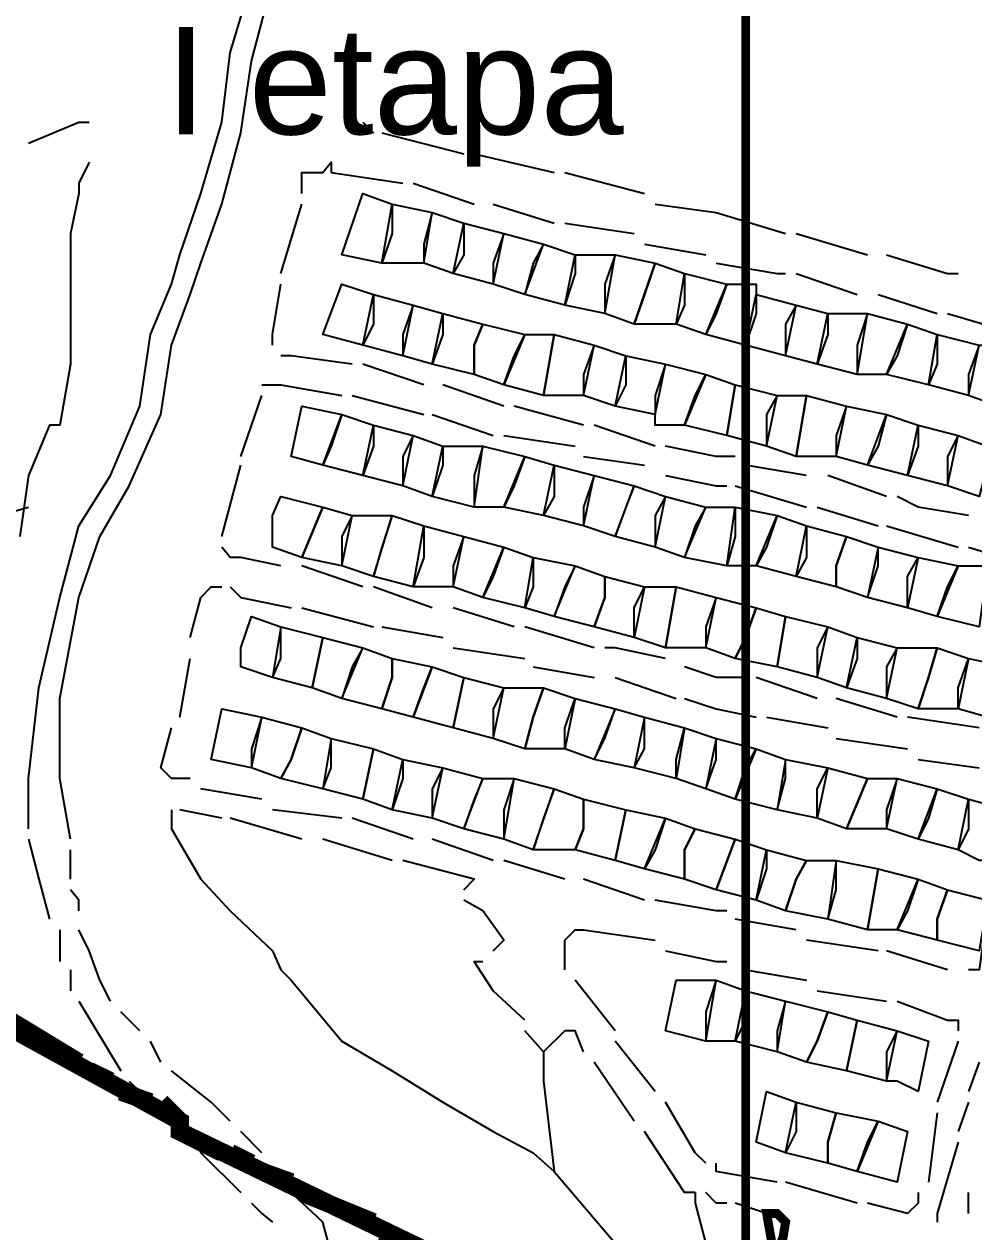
# Model space of a CAD drawing. Header units: millimetres. Extents: x -3588 to 75209, y -3737 to 38254.
# Drawn here: x 27751.4 to 27878.9, y 6088.4 to 6250.5 of the extents above; entities that cross this region are included whole.
import ezdxf

# ---------------------------------------------------------------- set-up
doc = ezdxf.new("R2010")
doc.units = ezdxf.units.MM
doc.layers.add('P', color=253, linetype='Continuous')
doc.layers.add('T', color=7, linetype='Continuous')

msp = doc.modelspace()

# ---------------------------------------------------------------- linework, layer by layer
at = {"layer": 'P'}
for points, const_width in [([(27848.251, -785.456), (27848.251, 8540.772)], 1.2), ([(27806.177, 6085.435), (27772.313, 6101.806), (27772.313, 6103.215), (27720.942, 6131.445), (27683.109, 6151.77), (27670.69, 6158.539), (27650.365, 6173.503), (27630.04, 6180.273), (27607.171, 6195.236), (27586.846, 6205.958), (27571.883, 6214.152), (27548.742, 6227.708)], 2.417), ([(27803.649, 6086.843), (27772.313, 6101.806), (27772.313, 6103.215), (27720.942, 6131.445), (27683.109, 6151.77), (27670.69, 6158.539), (27650.365, 6173.503), (27630.04, 6180.273), (27607.171, 6195.236), (27586.846, 6205.958), (27571.883, 6214.152), (27548.742, 6227.708)], 1.2), ([(27758.758, 6111.12), (27749.444, 6116.77)], 2.417), ([(27762.999, 6108.576), (27760.167, 6109.984)], 2.417), ([(27768.361, 6105.759), (27764.408, 6107.168)], 2.417), ([(27777.963, 6098.974), (27772.313, 6101.806), (27772.313, 6103.215), (27769.769, 6105.759)], 2.417), ([(27781.916, 6097.565), (27779.083, 6098.974)], 2.417), ([(27787.277, 6095.021), (27783.324, 6096.445)], 2.417), ([(27798.287, 6089.659), (27788.685, 6093.612)], 2.417), ([(27852.476, 6082.89), (27853.612, 6089.659), (27852.476, 6090.796), (27851.068, 6090.796), (27852.476, 6082.89)], 1.2), ([(27802.24, 6086.843), (27799.408, 6088.251)], 2.417)]:
    msp.add_lwpolyline(points, dxfattribs=dict(at, const_width=const_width))
for points in [[(27751.989, 6142.456), (27751.989, 6149.225), (27753.397, 6161.372), (27756.214, 6173.503), (27758.758, 6183.105), (27762.999, 6189.875), (27766.952, 6199.189), (27768.361, 6208.791), (27771.177, 6215.561), (27772.313, 6219.514), (27775.13, 6227.708), (27777.963, 6237.294), (27779.083, 6246.608), (27781.916, 6256.21), (27784.732, 6268.357), (27785.853, 6276.535), (27800.816, 6341.462)], [(27757.638, 6141.047), (27756.214, 6149.225), (27756.214, 6159.948), (27758.758, 6173.503), (27761.591, 6181.697), (27765.528, 6188.466), (27769.769, 6198.069), (27771.177, 6207.383), (27773.722, 6214.152), (27775.13, 6218.393), (27777.963, 6226.283), (27780.491, 6235.885), (27781.916, 6245.488), (27784.732, 6256.21), (27787.277, 6266.933), (27788.685, 6276.535), (27805.057, 6341.462)], [(27751.989, 6234.477), (27758.758, 6237.294), (27760.167, 6237.294)], [(27796.863, 6237.294), (27798.287, 6235.885)], [(27799.408, 6235.885), (27810.418, 6233.069)], [(27811.827, 6233.069), (27822.565, 6230.524)], [(27760.167, 6231.932), (27758.758, 6229.116), (27758.758, 6227.708), (27757.638, 6222.346), (27757.638, 6216.969), (27757.638, 6204.838), (27756.214, 6196.644), (27754.805, 6196.644), (27751.989, 6189.875), (27750.852, 6181.697)], [(27788.685, 6227.708), (27788.685, 6230.524), (27790.094, 6230.524), (27791.502, 6230.524), (27792.638, 6231.932), (27792.638, 6230.524)], [(27792.638, 6230.524), (27802.24, 6229.116)], [(27823.973, 6230.524), (27834.696, 6227.708)], [(27803.649, 6229.116), (27811.827, 6226.283)], [(27800.816, 6222.346), (27799.408, 6218.393), (27794.047, 6219.514), (27796.863, 6227.708), (27800.816, 6226.283), (27800.816, 6222.346)], [(27785.853, 6216.969), (27788.685, 6226.283)], [(27805.057, 6220.922), (27805.057, 6218.393), (27799.408, 6218.393), (27800.816, 6226.283), (27806.177, 6225.163), (27805.057, 6220.922)], [(27810.418, 6219.514), (27809.01, 6216.969), (27805.057, 6218.393), (27806.177, 6225.163), (27810.418, 6223.755), (27810.418, 6219.514)], [(27814.371, 6226.283), (27822.565, 6223.755)], [(27836.104, 6226.283), (27844.298, 6225.163)], [(27844.298, 6225.163), (27853.612, 6222.346)], [(27814.371, 6218.393), (27814.371, 6215.561), (27809.01, 6216.969), (27810.418, 6223.755), (27815.78, 6222.346), (27814.371, 6218.393)], [(27823.973, 6223.755), (27833.288, 6222.346)], [(27819.732, 6218.393), (27818.612, 6214.152), (27814.371, 6215.561), (27815.78, 6222.346), (27821.141, 6220.922), (27819.732, 6218.393)], [(27855.021, 6222.346), (27864.623, 6219.514)], [(27825.382, 6216.969), (27823.973, 6212.744), (27818.612, 6214.152), (27821.141, 6220.922), (27825.382, 6219.514), (27825.382, 6216.969)], [(27834.696, 6220.922), (27842.89, 6219.514)], [(27829.335, 6215.561), (27829.335, 6211.608), (27823.973, 6212.744), (27825.382, 6219.514), (27830.743, 6219.514), (27829.335, 6215.561)], [(27834.696, 6214.152), (27833.288, 6210.199), (27829.335, 6211.608), (27830.743, 6219.514), (27836.104, 6218.393), (27834.696, 6214.152)], [(27840.057, 6212.744), (27838.937, 6210.199), (27833.288, 6210.199), (27836.104, 6218.393), (27840.057, 6216.969), (27840.057, 6212.744)], [(27844.298, 6218.393), (27852.476, 6216.969), (27853.612, 6216.969)], [(27867.151, 6219.514), (27875.345, 6216.969), (27876.754, 6216.969)], [(27844.298, 6211.608), (27842.89, 6208.791), (27838.937, 6210.199), (27840.057, 6216.969), (27845.706, 6215.561), (27844.298, 6211.608)], [(27855.021, 6216.969), (27863.215, 6214.152)], [(27784.732, 6207.383), (27784.732, 6208.791), (27785.853, 6215.561)], [(27798.287, 6210.199), (27796.863, 6207.383), (27791.502, 6208.791), (27794.047, 6215.561), (27798.287, 6214.152), (27798.287, 6210.199)], [(27849.659, 6211.608), (27848.251, 6207.383), (27842.89, 6208.791), (27845.706, 6215.561), (27849.659, 6215.561), (27849.659, 6214.152), (27849.659, 6211.608)], [(27802.24, 6208.791), (27802.24, 6205.958), (27796.863, 6207.383), (27798.287, 6214.152), (27803.649, 6212.744), (27802.24, 6208.791)], [(27853.612, 6210.199), (27853.612, 6205.958), (27848.251, 6207.383), (27849.659, 6214.152), (27855.021, 6212.744), (27853.612, 6210.199)], [(27866.031, 6214.152), (27873.937, 6211.608)], [(27807.602, 6208.791), (27806.177, 6204.838), (27802.24, 6205.958), (27803.649, 6212.744), (27807.602, 6211.608), (27807.602, 6208.791)], [(27859.262, 6208.791), (27857.837, 6204.838), (27853.612, 6205.958), (27855.021, 6212.744), (27859.262, 6211.608), (27859.262, 6208.791)], [(27811.827, 6207.383), (27811.827, 6203.43), (27806.177, 6204.838), (27807.602, 6211.608), (27812.963, 6210.199), (27811.827, 6207.383)], [(27863.215, 6207.383), (27863.215, 6203.43), (27857.837, 6204.838), (27859.262, 6211.608), (27864.623, 6211.608), (27863.215, 6207.383)], [(27868.576, 6205.958), (27867.151, 6203.43), (27863.215, 6203.43), (27864.623, 6211.608), (27869.984, 6210.199), (27868.576, 6205.958)], [(27875.345, 6211.608), (27884.948, 6208.791)], [(27811.827, 6207.383), (27812.963, 6210.199), (27818.612, 6208.791), (27815.78, 6202.022), (27811.827, 6203.43), (27811.827, 6207.383)], [(27817.188, 6205.958), (27818.612, 6208.791), (27822.565, 6208.791), (27821.141, 6200.597), (27815.78, 6202.022), (27817.188, 6205.958)], [(27826.502, 6203.43), (27826.502, 6200.597), (27821.141, 6200.597), (27822.565, 6208.791), (27827.926, 6207.383), (27826.502, 6203.43)], [(27873.937, 6204.838), (27872.801, 6202.022), (27867.151, 6203.43), (27869.984, 6210.199), (27873.937, 6208.791), (27873.937, 6204.838)], [(27878.162, 6203.43), (27878.162, 6200.597), (27872.801, 6202.022), (27873.937, 6208.791), (27879.586, 6207.383), (27878.162, 6203.43)], [(27832.151, 6202.022), (27830.743, 6199.189), (27826.502, 6200.597), (27827.926, 6207.383), (27832.151, 6205.958), (27832.151, 6202.022)], [(27883.539, 6203.43), (27882.115, 6199.189), (27878.162, 6200.597), (27879.586, 6207.383), (27884.948, 6207.383), (27883.539, 6205.958), (27883.539, 6203.43)], [(27795.455, 6204.838), (27787.277, 6205.958), (27785.853, 6205.958)], [(27836.104, 6200.597), (27836.104, 6198.069), (27830.743, 6199.189), (27832.151, 6205.958), (27837.513, 6204.838), (27836.104, 6200.597)], [(27805.057, 6202.022), (27796.863, 6204.838)], [(27840.057, 6196.644), (27836.104, 6196.644), (27836.104, 6198.069), (27837.513, 6204.838), (27842.89, 6203.43), (27840.057, 6196.644)], [(27841.466, 6200.597), (27842.89, 6203.43), (27846.827, 6202.022), (27845.706, 6195.236), (27840.057, 6196.644), (27841.466, 6200.597)], [(27780.491, 6192.419), (27783.324, 6200.597)], [(27783.324, 6202.022), (27784.732, 6202.022), (27785.853, 6202.022)], [(27785.853, 6202.022), (27794.047, 6200.597)], [(27795.455, 6200.597), (27805.057, 6198.069)], [(27815.78, 6199.189), (27807.602, 6202.022)], [(27851.068, 6198.069), (27851.068, 6193.828), (27845.706, 6195.236), (27846.827, 6202.022), (27852.476, 6200.597), (27851.068, 6198.069)], [(27855.021, 6192.419), (27851.068, 6193.828), (27852.476, 6200.597), (27856.429, 6200.597), (27855.021, 6192.419)], [(27860.382, 6195.236), (27860.382, 6192.419), (27855.021, 6192.419), (27856.429, 6200.597), (27861.79, 6199.189), (27860.382, 6195.236)], [(27792.638, 6193.828), (27791.502, 6191.283), (27787.277, 6192.419), (27788.685, 6199.189), (27794.047, 6198.069), (27792.638, 6193.828)], [(27826.502, 6196.644), (27817.188, 6199.189)], [(27866.031, 6193.828), (27864.623, 6191.283), (27860.382, 6192.419), (27861.79, 6199.189), (27867.151, 6198.069), (27866.031, 6193.828)], [(27798.287, 6193.828), (27796.863, 6189.875), (27791.502, 6191.283), (27794.047, 6198.069), (27798.287, 6196.644), (27798.287, 6193.828)], [(27806.177, 6198.069), (27814.371, 6195.236)], [(27871.392, 6193.828), (27869.984, 6189.875), (27864.623, 6191.283), (27867.151, 6198.069), (27871.392, 6196.644), (27871.392, 6193.828)], [(27802.24, 6192.419), (27802.24, 6188.466), (27796.863, 6189.875), (27798.287, 6196.644), (27803.649, 6195.236), (27802.24, 6192.419)], [(27836.104, 6193.828), (27827.926, 6196.644)], [(27875.345, 6192.419), (27875.345, 6188.466), (27869.984, 6189.875), (27871.392, 6196.644), (27876.754, 6195.236), (27875.345, 6192.419)], [(27807.602, 6191.283), (27806.177, 6187.058), (27802.24, 6188.466), (27803.649, 6195.236), (27807.602, 6193.828), (27807.602, 6191.283)], [(27815.78, 6195.236), (27825.382, 6193.828)], [(27880.707, 6191.283), (27879.586, 6187.058), (27875.345, 6188.466), (27876.754, 6195.236), (27880.707, 6193.828), (27880.707, 6191.283)], [(27811.827, 6189.875), (27811.827, 6185.634), (27806.177, 6187.058), (27807.602, 6193.828), (27812.963, 6193.828), (27811.827, 6189.875)], [(27817.188, 6188.466), (27815.78, 6185.634), (27811.827, 6185.634), (27812.963, 6193.828), (27818.612, 6192.419), (27817.188, 6188.466)], [(27846.827, 6192.419), (27844.298, 6192.419), (27837.513, 6193.828)], [(27777.963, 6181.697), (27780.491, 6191.283)], [(27822.565, 6187.058), (27821.141, 6184.513), (27815.78, 6185.634), (27818.612, 6192.419), (27822.565, 6191.283), (27822.565, 6187.058)], [(27826.502, 6185.634), (27826.502, 6183.105), (27821.141, 6184.513), (27822.565, 6191.283), (27827.926, 6189.875), (27826.502, 6185.634)], [(27826.502, 6192.419), (27834.696, 6191.283)], [(27856.429, 6189.875), (27848.251, 6191.283)], [(27832.151, 6185.634), (27830.743, 6181.697), (27826.502, 6183.105), (27827.926, 6189.875), (27833.288, 6188.466), (27832.151, 6185.634)], [(27837.513, 6189.875), (27844.298, 6188.466), (27845.706, 6188.466)], [(27867.151, 6187.058), (27859.262, 6189.875)], [(27836.104, 6184.513), (27836.104, 6180.273), (27830.743, 6181.697), (27833.288, 6188.466), (27837.513, 6187.058), (27836.104, 6184.513)], [(27846.827, 6188.466), (27856.429, 6185.634)], [(27784.732, 6184.513), (27785.853, 6187.058), (27791.502, 6185.634), (27788.685, 6178.864), (27784.732, 6180.273), (27784.732, 6184.513)], [(27841.466, 6183.105), (27840.057, 6178.864), (27836.104, 6180.273), (27837.513, 6187.058), (27842.89, 6185.634), (27841.466, 6183.105)], [(27878.162, 6184.513), (27871.392, 6185.634), (27868.576, 6187.058)], [(27748.036, 6184.513), (27751.989, 6185.634)], [(27794.047, 6181.697), (27794.047, 6177.744), (27788.685, 6178.864), (27791.502, 6185.634), (27795.455, 6184.513), (27794.047, 6181.697)], [(27799.408, 6180.273), (27798.287, 6176.32), (27794.047, 6177.744), (27795.455, 6184.513), (27800.816, 6184.513), (27799.408, 6180.273)], [(27805.057, 6178.864), (27803.649, 6174.911), (27798.287, 6176.32), (27800.816, 6184.513), (27805.057, 6183.105), (27805.057, 6178.864)], [(27846.827, 6181.697), (27845.706, 6177.744), (27840.057, 6178.864), (27842.89, 6185.634), (27846.827, 6185.634), (27846.827, 6181.697)], [(27851.068, 6180.273), (27849.659, 6177.744), (27845.706, 6177.744), (27846.827, 6185.634), (27852.476, 6184.513), (27851.068, 6180.273)], [(27856.429, 6178.864), (27855.021, 6176.32), (27849.659, 6177.744), (27852.476, 6184.513), (27856.429, 6183.105), (27856.429, 6178.864)], [(27857.837, 6185.634), (27866.031, 6183.105)], [(27809.01, 6177.744), (27809.01, 6174.911), (27803.649, 6174.911), (27805.057, 6183.105), (27810.418, 6181.697), (27809.01, 6177.744)], [(27860.382, 6177.744), (27860.382, 6174.911), (27855.021, 6176.32), (27856.429, 6183.105), (27861.79, 6181.697), (27860.382, 6177.744)], [(27867.151, 6183.105), (27876.754, 6180.273)], [(27814.371, 6176.32), (27812.963, 6173.503), (27809.01, 6174.911), (27810.418, 6181.697), (27815.78, 6180.273), (27814.371, 6176.32)], [(27860.382, 6177.744), (27861.79, 6181.697), (27866.031, 6180.273), (27864.623, 6173.503), (27860.382, 6174.911), (27860.382, 6177.744)], [(27785.853, 6177.744), (27780.491, 6178.864), (27779.083, 6178.864), (27777.963, 6180.273)], [(27819.732, 6174.911), (27818.612, 6172.095), (27812.963, 6173.503), (27815.78, 6180.273), (27819.732, 6178.864), (27819.732, 6174.911)], [(27866.031, 6177.744), (27866.031, 6180.273), (27871.392, 6178.864), (27869.984, 6172.095), (27864.623, 6173.503), (27866.031, 6177.744)], [(27878.162, 6180.273), (27886.356, 6177.744)], [(27823.973, 6174.911), (27822.565, 6170.958), (27818.612, 6172.095), (27819.732, 6178.864), (27825.382, 6177.744), (27823.973, 6174.911)], [(27869.984, 6176.32), (27871.392, 6178.864), (27876.754, 6177.744), (27873.937, 6170.958), (27869.984, 6172.095), (27869.984, 6176.32)], [(27796.863, 6174.911), (27788.685, 6177.744)], [(27829.335, 6173.503), (27827.926, 6169.55), (27822.565, 6170.958), (27825.382, 6177.744), (27829.335, 6176.32), (27829.335, 6173.503)], [(27829.335, 6173.503), (27829.335, 6176.32), (27834.696, 6174.911), (27833.288, 6168.142), (27827.926, 6169.55), (27829.335, 6173.503)], [(27875.345, 6174.911), (27876.754, 6177.744), (27880.707, 6177.744), (27879.586, 6169.55), (27873.937, 6170.958), (27875.345, 6174.911)], [(27773.722, 6168.142), (27775.13, 6173.503), (27776.538, 6174.911), (27777.963, 6174.911)], [(27779.083, 6174.911), (27780.491, 6173.503), (27787.277, 6172.095)], [(27806.177, 6172.095), (27798.287, 6174.911)], [(27833.288, 6172.095), (27834.696, 6174.911), (27838.937, 6174.911), (27837.513, 6166.733), (27833.288, 6168.142), (27833.288, 6172.095)], [(27842.89, 6169.55), (27842.89, 6166.733), (27837.513, 6166.733), (27838.937, 6174.911), (27844.298, 6173.503), (27842.89, 6169.55)], [(27848.251, 6168.142), (27846.827, 6165.309), (27842.89, 6166.733), (27844.298, 6173.503), (27849.659, 6172.095), (27848.251, 6168.142)], [(27788.685, 6172.095), (27798.287, 6169.55)], [(27817.188, 6169.55), (27809.01, 6172.095)], [(27848.251, 6168.142), (27849.659, 6172.095), (27853.612, 6170.958), (27852.476, 6164.189), (27846.827, 6165.309), (27848.251, 6168.142)], [(27780.491, 6166.733), (27781.916, 6170.958), (27785.853, 6169.55), (27784.732, 6162.78), (27780.491, 6164.189), (27780.491, 6166.733)], [(27857.837, 6166.733), (27857.837, 6162.78), (27852.476, 6164.189), (27853.612, 6170.958), (27859.262, 6169.55), (27857.837, 6166.733)], [(27785.853, 6165.309), (27785.853, 6169.55), (27791.502, 6168.142), (27790.094, 6161.372), (27784.732, 6162.78), (27785.853, 6165.309)], [(27795.455, 6164.189), (27794.047, 6159.948), (27790.094, 6161.372), (27791.502, 6168.142), (27796.863, 6166.733), (27795.455, 6164.189)], [(27799.408, 6169.55), (27807.602, 6168.142)], [(27827.926, 6166.733), (27818.612, 6169.55)], [(27863.215, 6165.309), (27861.79, 6161.372), (27857.837, 6162.78), (27859.262, 6169.55), (27863.215, 6168.142), (27863.215, 6165.309)], [(27867.151, 6164.189), (27867.151, 6159.948), (27861.79, 6161.372), (27863.215, 6168.142), (27868.576, 6166.733), (27867.151, 6164.189)], [(27800.816, 6162.78), (27799.408, 6158.539), (27794.047, 6159.948), (27796.863, 6166.733), (27800.816, 6165.309), (27800.816, 6162.78)], [(27809.01, 6166.733), (27818.612, 6165.309)], [(27837.513, 6165.309), (27830.743, 6166.733), (27829.335, 6166.733)], [(27872.801, 6162.78), (27871.392, 6158.539), (27867.151, 6159.948), (27868.576, 6166.733), (27873.937, 6166.733), (27872.801, 6162.78)], [(27872.801, 6162.78), (27873.937, 6166.733), (27878.162, 6165.309), (27876.754, 6158.539), (27871.392, 6158.539), (27872.801, 6162.78)], [(27772.313, 6157.419), (27773.722, 6165.309)], [(27800.816, 6162.78), (27800.816, 6165.309), (27806.177, 6164.189), (27803.649, 6157.419), (27799.408, 6158.539), (27800.816, 6162.78)], [(27876.754, 6161.372), (27878.162, 6165.309), (27883.539, 6164.189), (27880.707, 6157.419), (27876.754, 6158.539), (27876.754, 6161.372)], [(27805.057, 6161.372), (27806.177, 6164.189), (27810.418, 6162.78), (27809.01, 6155.995), (27803.649, 6157.419), (27805.057, 6161.372)], [(27819.732, 6164.189), (27827.926, 6162.78)], [(27848.251, 6162.78), (27844.298, 6162.78), (27840.057, 6164.189)], [(27814.371, 6158.539), (27814.371, 6154.587), (27809.01, 6155.995), (27810.418, 6162.78), (27815.78, 6161.372), (27814.371, 6158.539)], [(27830.743, 6162.78), (27838.937, 6159.948)], [(27857.837, 6159.948), (27849.659, 6162.78)], [(27819.732, 6157.419), (27818.612, 6153.178), (27814.371, 6154.587), (27815.78, 6161.372), (27821.141, 6161.372), (27819.732, 6157.419)], [(27819.732, 6157.419), (27821.141, 6161.372), (27825.382, 6159.948), (27823.973, 6153.178), (27818.612, 6153.178), (27819.732, 6157.419)], [(27781.916, 6153.178), (27781.916, 6150.634), (27776.538, 6151.77), (27777.963, 6158.539), (27783.324, 6157.419), (27781.916, 6153.178)], [(27823.973, 6155.995), (27825.382, 6159.948), (27830.743, 6158.539), (27827.926, 6151.77), (27823.973, 6153.178), (27823.973, 6155.995)], [(27829.335, 6154.587), (27830.743, 6158.539), (27834.696, 6157.419), (27833.288, 6150.634), (27827.926, 6151.77), (27829.335, 6154.587)], [(27840.057, 6159.948), (27844.298, 6158.539), (27849.659, 6157.419)], [(27868.576, 6157.419), (27860.382, 6159.948)], [(27787.277, 6151.77), (27785.853, 6149.225), (27781.916, 6150.634), (27783.324, 6157.419), (27788.685, 6155.995), (27787.277, 6151.77)], [(27834.696, 6153.178), (27834.696, 6157.419), (27840.057, 6155.995), (27838.937, 6149.225), (27833.288, 6150.634), (27834.696, 6153.178)], [(27851.068, 6157.419), (27859.262, 6155.995)], [(27879.586, 6155.995), (27869.984, 6157.419)], [(27773.722, 6149.225), (27772.313, 6149.225), (27771.177, 6149.225), (27769.769, 6150.634), (27771.177, 6155.995)], [(27787.277, 6151.77), (27788.685, 6155.995), (27792.638, 6154.587), (27791.502, 6147.817), (27785.853, 6149.225), (27787.277, 6151.77)], [(27838.937, 6151.77), (27840.057, 6155.995), (27844.298, 6154.587), (27842.89, 6147.817), (27838.937, 6149.225), (27838.937, 6151.77)], [(27792.638, 6150.634), (27792.638, 6154.587), (27798.287, 6153.178), (27796.863, 6146.409), (27791.502, 6147.817), (27792.638, 6150.634)], [(27844.298, 6151.77), (27844.298, 6154.587), (27849.659, 6153.178), (27846.827, 6146.409), (27842.89, 6147.817), (27844.298, 6151.77)], [(27860.382, 6154.587), (27869.984, 6153.178)], [(27802.24, 6149.225), (27800.816, 6144.984), (27796.863, 6146.409), (27798.287, 6153.178), (27802.24, 6151.77), (27802.24, 6149.225)], [(27848.251, 6150.634), (27849.659, 6153.178), (27853.612, 6151.77), (27852.476, 6144.984), (27846.827, 6146.409), (27848.251, 6150.634)], [(27806.177, 6147.817), (27806.177, 6143.864), (27800.816, 6144.984), (27802.24, 6151.77), (27807.602, 6150.634), (27806.177, 6147.817)], [(27811.827, 6146.409), (27810.418, 6142.456), (27806.177, 6143.864), (27807.602, 6150.634), (27812.963, 6149.225), (27811.827, 6146.409)], [(27853.612, 6149.225), (27853.612, 6151.77), (27859.262, 6150.634), (27857.837, 6143.864), (27852.476, 6144.984), (27853.612, 6149.225)], [(27857.837, 6147.817), (27859.262, 6150.634), (27864.623, 6149.225), (27861.79, 6142.456), (27857.837, 6143.864), (27857.837, 6147.817)], [(27871.392, 6151.77), (27879.586, 6150.634)], [(27815.78, 6144.984), (27815.78, 6141.047), (27810.418, 6142.456), (27812.963, 6149.225), (27817.188, 6149.225), (27815.78, 6144.984)], [(27821.141, 6143.864), (27819.732, 6139.623), (27815.78, 6141.047), (27817.188, 6149.225), (27822.565, 6147.817), (27821.141, 6143.864)], [(27867.151, 6144.984), (27867.151, 6142.456), (27861.79, 6142.456), (27864.623, 6149.225), (27868.576, 6149.225), (27867.151, 6144.984)], [(27872.801, 6143.864), (27871.392, 6141.047), (27867.151, 6142.456), (27868.576, 6149.225), (27873.937, 6147.817), (27872.801, 6143.864)], [(27783.324, 6146.409), (27775.13, 6147.817)], [(27826.502, 6142.456), (27825.382, 6139.623), (27819.732, 6139.623), (27822.565, 6147.817), (27826.502, 6146.409), (27826.502, 6142.456)], [(27878.162, 6142.456), (27876.754, 6139.623), (27871.392, 6141.047), (27873.937, 6147.817), (27878.162, 6146.409), (27878.162, 6142.456)], [(27826.502, 6142.456), (27826.502, 6146.409), (27832.151, 6144.984), (27830.743, 6138.215), (27825.382, 6139.623), (27826.502, 6142.456)], [(27879.586, 6138.215), (27876.754, 6139.623), (27878.162, 6146.409), (27883.539, 6144.984), (27882.115, 6138.215), (27879.586, 6138.215)], [(27771.177, 6144.984), (27771.177, 6142.456), (27775.13, 6135.67), (27779.083, 6131.445), (27784.732, 6126.084), (27785.853, 6123.539)], [(27777.963, 6143.864), (27772.313, 6144.984)], [(27788.685, 6141.047), (27779.083, 6143.864)], [(27794.047, 6143.864), (27784.732, 6144.984)], [(27803.649, 6141.047), (27795.455, 6143.864)], [(27836.104, 6139.623), (27834.696, 6137.094), (27830.743, 6138.215), (27832.151, 6144.984), (27837.513, 6143.864), (27836.104, 6139.623)], [(27840.057, 6139.623), (27840.057, 6135.67), (27834.696, 6137.094), (27837.513, 6143.864), (27841.466, 6142.456), (27840.057, 6139.623)], [(27840.057, 6139.623), (27841.466, 6142.456), (27846.827, 6141.047), (27844.298, 6134.262), (27840.057, 6135.67), (27840.057, 6139.623)], [(27751.989, 6141.047), (27753.397, 6135.67), (27754.805, 6130.309)], [(27800.816, 6138.215), (27791.502, 6141.047)], [(27814.371, 6138.215), (27806.177, 6141.047)], [(27851.068, 6137.094), (27849.659, 6132.854), (27844.298, 6134.262), (27846.827, 6141.047), (27851.068, 6139.623), (27851.068, 6137.094)], [(27757.638, 6135.67), (27757.638, 6139.623)], [(27855.021, 6135.67), (27853.612, 6131.445), (27849.659, 6132.854), (27851.068, 6139.623), (27856.429, 6138.215), (27855.021, 6135.67)], [(27810.418, 6134.262), (27811.827, 6135.67), (27802.24, 6138.215)], [(27823.973, 6135.67), (27815.78, 6138.215)], [(27855.021, 6135.67), (27856.429, 6138.215), (27860.382, 6138.215), (27859.262, 6130.309), (27853.612, 6131.445), (27855.021, 6135.67)], [(27860.382, 6134.262), (27860.382, 6138.215), (27866.031, 6137.094), (27864.623, 6128.901), (27859.262, 6130.309), (27860.382, 6134.262)], [(27869.984, 6131.445), (27868.576, 6128.901), (27864.623, 6128.901), (27866.031, 6137.094), (27871.392, 6135.67), (27869.984, 6131.445)], [(27758.758, 6131.445), (27758.758, 6132.854), (27757.638, 6134.262)], [(27834.696, 6132.854), (27826.502, 6135.67)], [(27873.937, 6130.309), (27873.937, 6127.492), (27868.576, 6128.901), (27871.392, 6135.67), (27875.345, 6134.262), (27873.937, 6130.309)], [(27873.937, 6130.309), (27875.345, 6134.262), (27880.707, 6132.854), (27879.586, 6126.084), (27873.937, 6127.492), (27873.937, 6130.309)], [(27814.371, 6126.084), (27815.78, 6127.492), (27812.963, 6131.445), (27810.418, 6132.854)], [(27845.706, 6131.445), (27844.298, 6131.445), (27836.104, 6132.854)], [(27880.707, 6131.445), (27879.586, 6123.539), (27878.162, 6123.539)], [(27855.021, 6128.901), (27846.827, 6130.309)], [(27756.214, 6128.901), (27756.214, 6127.492), (27756.214, 6124.66)], [(27762.999, 6119.298), (27761.591, 6122.131), (27760.167, 6126.084), (27758.758, 6128.901)], [(27823.973, 6123.539), (27823.973, 6124.66), (27823.973, 6126.084), (27823.973, 6127.492), (27825.382, 6128.901), (27826.502, 6128.901)], [(27826.502, 6128.901), (27836.104, 6127.492)], [(27837.513, 6126.084), (27844.298, 6124.66), (27845.706, 6124.66)], [(27866.031, 6126.084), (27856.429, 6127.492)], [(27875.345, 6123.539), (27867.151, 6126.084)], [(27818.612, 6116.77), (27814.371, 6120.723), (27811.827, 6124.66), (27812.963, 6124.66)], [(27757.638, 6123.539), (27757.638, 6120.723)], [(27785.853, 6123.539), (27787.277, 6122.131), (27794.047, 6113.937), (27800.816, 6109.984), (27807.602, 6105.759), (27814.371, 6101.806), (27819.732, 6098.974), (27822.565, 6096.445)], [(27848.251, 6123.539), (27856.429, 6122.131)], [(27830.743, 6115.345), (27825.382, 6122.131)], [(27842.89, 6117.89), (27842.89, 6113.937), (27837.513, 6115.345), (27838.937, 6122.131), (27844.298, 6122.131), (27842.89, 6117.89)], [(27848.251, 6116.77), (27846.827, 6113.937), (27842.89, 6113.937), (27844.298, 6122.131), (27848.251, 6120.723), (27848.251, 6116.77)], [(27852.476, 6115.345), (27852.476, 6112.529), (27846.827, 6113.937), (27848.251, 6120.723), (27853.612, 6119.298), (27852.476, 6115.345)], [(27857.837, 6120.723), (27867.151, 6119.298)], [(27758.758, 6119.298), (27764.408, 6109.984)], [(27766.952, 6115.345), (27765.528, 6116.77), (27764.408, 6117.89)], [(27857.837, 6113.937), (27856.429, 6111.12), (27852.476, 6112.529), (27853.612, 6119.298), (27859.262, 6117.89), (27857.837, 6113.937)], [(27857.837, 6113.937), (27859.262, 6117.89), (27863.215, 6116.77), (27861.79, 6109.984), (27856.429, 6111.12), (27857.837, 6113.937)], [(27868.576, 6119.298), (27875.345, 6116.77), (27876.754, 6116.77), (27876.754, 6115.345)], [(27867.151, 6112.529), (27867.151, 6108.576), (27861.79, 6109.984), (27863.215, 6116.77), (27868.576, 6115.345), (27867.151, 6112.529)], [(27826.502, 6112.529), (27825.382, 6115.345), (27823.973, 6115.345), (27821.141, 6112.529), (27818.612, 6115.345)], [(27868.576, 6108.576), (27867.151, 6108.576), (27868.576, 6115.345), (27872.801, 6113.937), (27871.392, 6107.168), (27868.576, 6108.576)], [(27769.769, 6111.12), (27768.361, 6113.937)], [(27836.104, 6107.168), (27830.743, 6113.937)], [(27876.754, 6113.937), (27873.937, 6105.759)], [(27821.141, 6112.529), (27821.141, 6108.576), (27822.565, 6096.445)], [(27779.083, 6103.215), (27776.538, 6105.759), (27771.177, 6109.984)], [(27833.288, 6103.215), (27827.926, 6111.12)], [(27879.586, 6111.12), (27878.162, 6107.168)], [(27765.528, 6108.576), (27768.361, 6105.759)], [(27855.021, 6101.806), (27853.612, 6098.974), (27849.659, 6100.398), (27851.068, 6107.168), (27855.021, 6105.759), (27855.021, 6101.806)], [(27842.89, 6097.565), (27841.466, 6098.974), (27837.513, 6105.759)], [(27859.262, 6100.398), (27859.262, 6097.565), (27853.612, 6098.974), (27855.021, 6105.759), (27860.382, 6104.335), (27859.262, 6100.398)], [(27878.162, 6105.759), (27876.754, 6101.806)], [(27769.769, 6104.335), (27772.313, 6103.215)], [(27859.262, 6100.398), (27860.382, 6104.335), (27866.031, 6103.215), (27863.215, 6096.445), (27859.262, 6097.565), (27859.262, 6100.398)], [(27873.937, 6104.335), (27872.801, 6095.021)], [(27773.722, 6101.806), (27775.13, 6098.974), (27780.491, 6093.612)], [(27783.324, 6098.974), (27780.491, 6101.806)], [(27841.466, 6093.612), (27840.057, 6093.612), (27834.696, 6101.806)], [(27864.623, 6100.398), (27866.031, 6103.215), (27869.984, 6101.806), (27868.576, 6095.021), (27863.215, 6096.445), (27864.623, 6100.398)], [(27876.754, 6100.398), (27873.937, 6090.796), (27873.937, 6089.659)], [(27785.853, 6095.021), (27785.853, 6096.445), (27783.324, 6097.565)], [(27852.476, 6095.021), (27844.298, 6096.445), (27844.298, 6097.565)], [(27822.565, 6096.445), (27830.743, 6086.843), (27838.937, 6080.073), (27841.466, 6078.649), (27844.298, 6078.649)], [(27792.638, 6085.435), (27791.502, 6089.659), (27787.277, 6093.612)], [(27841.466, 6093.612), (27841.466, 6092.204), (27844.298, 6081.482)], [(27844.298, 6092.204), (27842.89, 6093.612)], [(27863.215, 6092.204), (27853.612, 6095.021)], [(27871.392, 6093.612), (27871.392, 6092.204), (27869.984, 6090.796), (27864.623, 6092.204)], [(27878.162, 6090.796), (27878.162, 6093.612)], [(27781.916, 6092.204), (27783.324, 6090.796), (27784.732, 6089.659)], [(27845.706, 6092.204), (27844.298, 6092.204)], [(27852.476, 6086.843), (27853.612, 6089.659), (27852.476, 6090.796), (27851.068, 6090.796), (27846.827, 6092.204)]]:
    msp.add_lwpolyline(points, dxfattribs=at)

# ---------------------------------------------------------------- texts
at = {"layer": 'T', "insert": (27770.361, 6250.065), "char_height": 14.40334, "attachment_point": 1}
msp.add_mtext('{\\fArial|b0|i0|c0|p18;I etapa}', dxfattribs=at)

doc.saveas('drawing.dxf')
